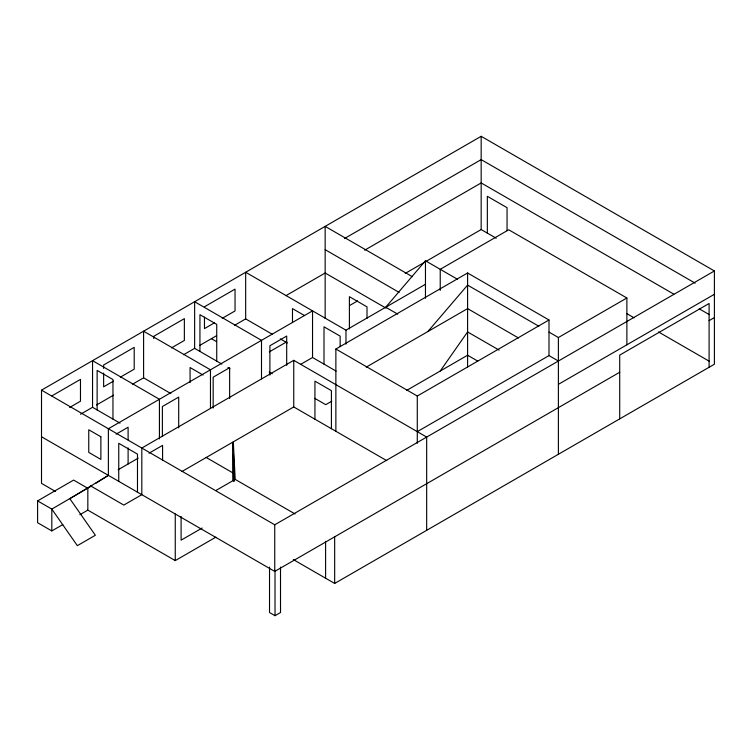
<?xml version="1.0" encoding="UTF-8"?>
<svg xmlns="http://www.w3.org/2000/svg" width="752" height="752" viewBox="0 0 752 752"><rect width="100%" height="100%" fill="white"/><g stroke="black" fill="none" stroke-linecap="round" stroke-linejoin="round"><path stroke-width="1.13" d="M440.202 371.046L467.594 331.923L499.14 350.131M457.46 279.255L425.463 260.784L385.72 307.23L397.761 314.176M427.85 331.557L467.594 285.111L538.827 326.227M336.106 371.103L312.541 357.501L312.541 310.867L108.382 428.743L108.382 475.367L69.823 498.689L95.354 535.264L77.343 545.661L51.813 509.095L37.6 500.888L37.6 522.715L51.813 530.921L62.82 524.576M91.744 485.83L51.813 509.095L51.813 530.921M95.664 483.367L108.382 475.367M55.563 491.498L41.51 483.386L41.51 390.138L481.167 136.3L714.4 270.964L714.4 364.212L334.668 583.449L293.346 559.591M204.469 306.778L235.038 289.125L235.038 310.943L222.216 318.35M51.869 395.9L80.473 379.384L80.473 401.211L69.616 407.471M344.407 238.572L481.167 159.621L695.13 283.147M113.486 381.132L103.626 386.829L103.626 373.048M120.395 377.147L134.204 369.176L134.204 347.358L103.626 365.011L103.626 368.452M214.329 322.899L204.469 328.596L204.469 317.109M171.541 347.866L184.362 340.459L184.362 318.641L153.784 336.294L153.784 338.588M80.549 414.23L92.552 407.293L120.029 423.16M96.557 404.98L113.571 395.157M132.587 384.187L143.594 377.824L170.873 393.578M183.554 354.756L194.636 348.364L221.831 364.062M199.571 345.506L216.444 335.768M234.586 325.296L245.669 318.895L272.13 334.17M285.92 295.658L325.155 273.004L385.945 308.094M364.664 250.19L481.167 182.933L673.839 294.164M116.128 434.158L128.103 427.239L128.103 439.873M269.301 351.88L286.568 341.906M349.473 305.594L357.576 300.913M405.187 273.427L481.167 229.557L496.217 238.243M37.6 500.888L73.621 480.086L87.834 488.292L87.834 510.129L175.254 560.597L215.88 537.144M426.675 530.329L426.675 437.072L293.75 360.33L141.818 448.042L141.818 494.675L123.807 505.071L90.372 485.764M245.669 318.895L245.669 272.262L345.976 330.175L425.463 284.284M118.13 469.746L138.208 458.147M300.612 364.391L312.541 357.501M149.018 453.212L162.582 445.381L162.582 460.534M335.871 431.281L335.871 349.031L467.594 272.985L548.998 319.985L548.998 355.602L417.285 431.648M79.825 514.753L87.834 510.129M181.787 471.598L293.75 406.954L386.754 460.656M366.196 367.145L467.594 308.611L518.466 337.977M331.839 401.164L325.748 404.679L314.703 398.306M234.445 471.57L232.528 472.679L206.151 457.451M215.88 490.52L235.179 479.381L295.075 513.964M406.776 390.344L467.594 355.235L477.764 361.11M335.871 349.031L417.285 396.031L548.998 319.985M202.147 528.026L181.1 540.171L181.1 516.492M548.998 332.102L558.388 337.526L626.877 297.989L626.877 344.801M41.51 390.138L274.743 524.793L714.4 270.964M558.388 384.347L714.4 294.276M41.51 436.762L274.743 571.417L619.714 372.249M709.098 320.653L714.4 317.588M269.526 567.064L269.526 612.523L275.016 615.7L280.515 612.523L280.515 567.064M699.191 308.809L709.333 314.656M626.877 297.989L508.709 229.774L440.23 269.31L440.23 290.375M626.989 313.744L634.105 317.852M658.498 331.942L709.315 361.28M412.293 276.68L325.155 226.371L325.155 318.463M548.998 355.602L558.388 361.026M325.155 249.683L399.124 292.387M304.598 315.605L292.481 308.611L292.481 322.599M280.27 338.87L287.396 342.978M211.406 338.673L216.473 341.596M269.16 372.014L272.196 373.772M227.931 367.587L229.962 368.762M203.059 375.041L190.068 367.54L190.068 382.618M233.308 441.847L235.179 479.381M232.913 480.519L232.528 442.373M709.098 367.277L709.098 303.488L619.714 355.094L619.714 418.883M558.388 337.526L558.388 454.283M507.055 230.695L507.055 207.684L487.343 196.31L487.343 233.129M481.167 136.3L481.167 229.557M467.594 272.985L467.594 366.891M425.463 260.784L425.463 298.271M417.285 396.031L417.285 443.304M367.004 318.397L367.004 306.863L349.398 296.692L349.398 329.009M345.976 330.175L345.976 344.162M340.148 346.625L340.148 336.135L323.999 326.81L323.999 364.109M334.668 536.825L334.668 583.449M331.416 428.706L331.416 390.655L314.938 381.142L314.938 419.193M325.597 541.384L325.597 578.213M293.75 360.33L293.75 406.954M286.691 365.387L286.691 336.059L269.893 345.751L269.893 375.088M275.016 570.232L275.016 615.7M274.743 524.793L274.743 571.417M261.499 378.811L261.499 340.336L194.636 301.731L194.636 348.364M234.239 481.365L233.468 454.227L233.468 481.177M229.633 398.513L229.633 367.69L213.164 377.203L213.164 408.026M216.736 361.12L216.736 324.385L199.938 314.684L199.938 351.428M210.466 408.27L210.466 369.805L143.594 331.2L143.594 377.824M178.703 427.926L178.703 397.094L162.385 406.512L162.385 436.198M175.254 513.973L175.254 560.597M159.424 438.905L159.424 399.274L92.552 360.669L92.552 407.293M137.484 492.175L137.484 454.123L118.75 443.304L118.75 481.355M128.103 447.91L128.103 463.984M112.96 419.071L112.96 379.534L97.13 370.398L97.13 409.934M100.871 436.771L88.755 429.777L88.755 452.403L100.871 459.397L100.871 436.771"/></g></svg>
